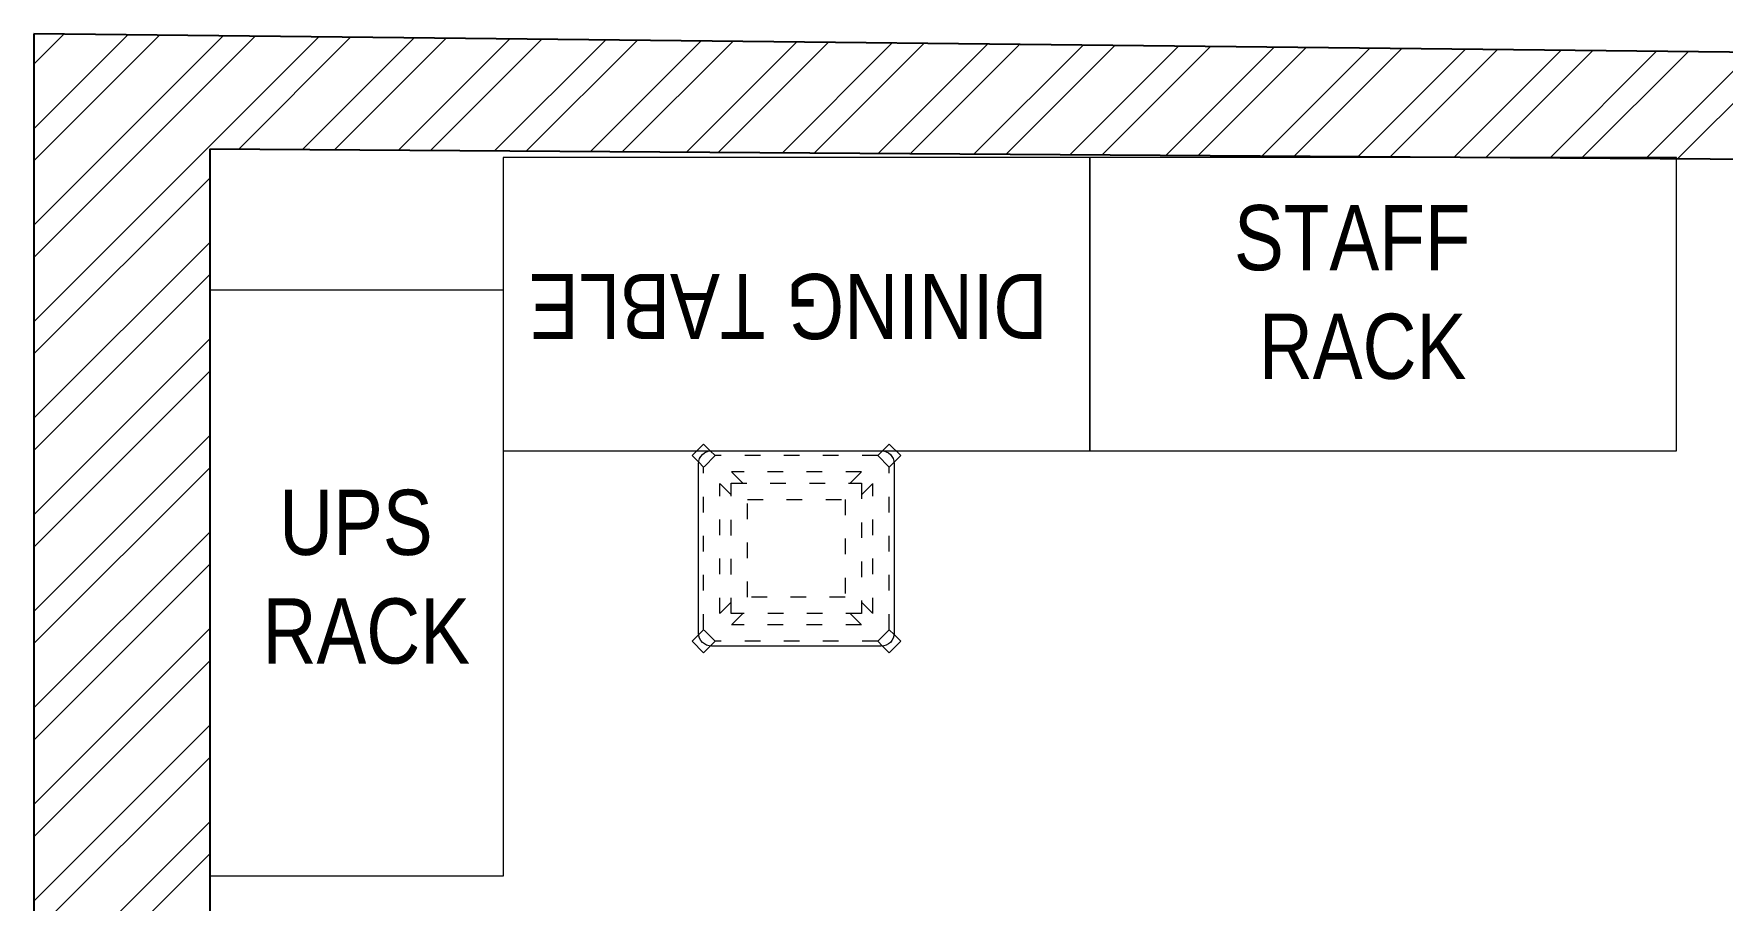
# Model space of a CAD drawing. Header units: millimetres. Extents: x 1639920 to 1645630, y 392778 to 410192.
# Drawn here: x 1639920 to 1642510, y 408863 to 410192 of the extents above; entities that cross this region are included whole.
import ezdxf

# ---------------------------------------------------------------- set-up
doc = ezdxf.new("R2010")
doc.units = ezdxf.units.MM
doc.header["$LTSCALE"] = 40
doc.linetypes.add('a_p6_plan_L18$0$HIDDEN', pattern=[0.375, 0.25, -0.125])
doc.linetypes.add('ACAD_ISO03W100', pattern=[30, 12, -18])
doc.layers.add('A-WALL', color=1, linetype='Continuous')
for name, color, linetype, lineweight in [('LENS-DIM', 252, 'Continuous', 5), ('LENS-TEXT', 31, 'Continuous', 5), ('LK-FF&E WALL', 1, 'Continuous', 9), ('LN-ELEVATION-1', 81, 'Continuous', 13), ('LN-ELEVATION-3', 125, 'a_p6_plan_L18$0$HIDDEN', 18), ('LN-ELEVATION-5', 167, 'Continuous', 5), ('LN-HATCH', 251, 'Continuous', 0)]:
    doc.layers.add(name, color=color, linetype=linetype, lineweight=lineweight)
doc.styles.add('LK TXT', font='Gill Sans MT Condensed Regular.ttf')

# ---------------------------------------------------------------- blocks, each defined once
blk = doc.blocks.new('A$Cac3a86fe')
at = {"layer": 'LN-HATCH'}
h = blk.add_hatch(dxfattribs=at)
h.set_pattern_fill('ANSI32', color=256, scale=11, angle=180)
h.set_pattern_definition([(225, (-5459273.487505155, -45952.8451318189), (74.08711299882052, -74.08711299882054), []), (225, (-5459322.878935154, -45952.8451318189), (74.08711299882052, -74.08711299882054), [])])
h.paths.add_polyline_path([(110.0000009536743, 3415), (5200.000000953673, 3381.524511903525), (5200.000000953673, 2768.056165769696), (5360.000000953673, 2768.056165769696), (5360.000000953673, 3531.810920476914), (-160, 3592.235328018666), (-160, -1415), (0, -1415), (0, 1415), (110.0000009536743, 1415)])
h.paths.add_polyline_path([(5360.000000953673, 2468.056165769696), (5200.000000953673, 2468.056165769696), (5200.000000953673, 1630.935758143663), (3414, 1630.935758143663), (3414, 1470.935758158564), (5200.000000953673, 1470.935758158564), (5200.000000953673, -10826.47548809647), (5360.000000953673, -10826.47548809647)])
h.paths.add_polyline_path([(3218.000000953674, 2612.468982800841), (3064.000000953674, 2612.468982800841), (3064.000000953674, 1800.935758158565), (3218.000000953674, 1800.935758158565)], flags=17)
h.paths.add_polyline_path([(0, -1822), (-160, -1822), (-160, -4592), (0, -4592)])
h.paths.add_polyline_path([(0, -5002), (-160, -5002), (-160, -7772), (0, -7772)])
h.paths.add_polyline_path([(0, -8182), (-160, -8182), (-160, -11042), (0, -11042), (0, -10962)])
h.paths.add_polyline_path([(0, -11452), (-160, -11452), (-160, -13042), (-160, -13822), (0, -13813.99931316078), (0, -13042)])
at = {"layer": 'A-WALL'}
for p, q in [((-160, 3592.235328018666), (-160, -13042)), ((5360.000000953673, 3531.810920476914), (-160, 3592.235328018666)), ((5200.000000953673, 3381.524511903525), (110.0000009536743, 3415)), ((110.0000009536743, 3415), (110.0000009536743, 1415))]:
    blk.add_line(p, q, dxfattribs=at)
blk = doc.blocks.new('Stool')
at = {"layer": 'LN-ELEVATION-1', "ltscale": 0.5}
blk.add_lwpolyline([(-130, 300), (130, 300, -0.4142135623730951), (150, 280), (150, 20, -0.4142135623730951), (130, 0), (-130, 0, -0.4142135623730951), (-150, 20), (-150, 280, -0.4142135623730951)], format="xyb", close=True, dxfattribs=at)
at = {"layer": 'LN-ELEVATION-3', "linetype": 'ACAD_ISO03W100', "ltscale": 0.05}
for p, q in [((-82.3223304701969, 250), (-124.6966991401277, 292.374368671095)), ((-124.696699141059, 292.3743686703965), (124.6966991401277, 292.374368671095)), ((82.3223304701969, 250), (124.6966991401277, 292.374368671095)), ((-100, 232.3223304701969), (-142.3743686703965, 274.6966991415247)), ((-142.3743686708621, 274.6966991410591), (-142.3743686708621, 25.30330085894093)), ((-99.69669914059341, 267.3743686703965), (99.69669913966207, 267.374368671095)), ((100, 232.3223304701969), (142.3743686703965, 274.6966991415247)), ((142.3743686708621, 274.6966991410591), (142.3743686708621, 25.30330085894093)), ((-117.3743686703965, 249.6966991408263), (-117.3743686703965, 50.30330085847527)), ((117.3743686703965, 249.6966991408263), (117.3743686703965, 50.30330085847527)), ((-100, 67.67766952980308), (-142.3743686703965, 25.30330085847527)), ((100, 67.67766952980308), (142.3743686703965, 25.30330085847527)), ((-82.3223304701969, 50), (-124.6966991401277, 7.625631328905)), ((-99.69669914059341, 32.62563132960349), (99.69669913966207, 32.625631328905)), ((82.3223304701969, 50), (124.6966991401277, 7.625631328905)), ((-124.696699141059, 7.625631329603492), (124.6966991401277, 7.625631328905))]:
    blk.add_line(p, q, dxfattribs=at)
for points in [[(-132.2008663183078, 299.8785358476453), (-124.696699141059, 292.3743686703965), (-142.3743686708621, 274.6966991410591), (-149.8785358476452, 282.200866318075)], [(132.2008663183078, 299.8785358476453), (124.696699141059, 292.3743686703965), (142.3743686708621, 274.6966991410591), (149.8785358476452, 282.200866318075)], [(-132.2008663183078, 0.1214641523547471), (-124.696699141059, 7.625631329603492), (-142.3743686708621, 25.30330085894093), (-149.8785358476452, 17.79913368192501)], [(132.2008663183078, 0.1214641523547471), (124.696699141059, 7.625631329603492), (142.3743686708621, 25.30330085894093), (149.8785358476452, 17.79913368192501)]]:
    blk.add_lwpolyline(points, dxfattribs=at)
for points in [[(-100, 250), (100, 250), (100, 50), (-100, 50)], [(-75, 225), (75, 225), (75, 75), (-75, 75)]]:
    blk.add_lwpolyline(points, close=True, dxfattribs=at)
at = {"layer": 'LN-ELEVATION-5', "ltscale": 0.5}
for points in [[(-149.8785358476452, 282.200866318075), (-160.0520382001995, 292.3743686706293), (-142.3743686708621, 310.0520381999668), (-132.2008663183078, 299.8785358478782)], [(149.8785358476452, 282.200866318075), (160.0520382001995, 292.3743686706293), (142.3743686708621, 310.0520381999668), (132.2008663183078, 299.8785358478782)], [(-149.8785358476452, 17.79913368192501), (-160.0520382001995, 7.625631329370661), (-142.3743686708621, -10.05203819996677), (-132.2008663183078, 0.1214641521219164)], [(149.8785358476452, 17.79913368192501), (160.0520382001995, 7.625631329370661), (142.3743686708621, -10.05203819996677), (132.2008663183078, 0.1214641521219164)]]:
    blk.add_lwpolyline(points, dxfattribs=at)

msp = doc.modelspace()

# ---------------------------------------------------------------- linework, layer by layer
at = {"layer": 'LK-FF&E WALL'}
for points in [[(1641539.927689415, 410002.5427076093), (1640639.927689415, 410002.5427076093), (1640639.927689415, 409552.5427076093), (1641539.927689415, 409552.5427076093)], [(1642439.927689415, 410002.5427076093), (1641539.927689415, 410002.5427076093), (1641539.927689415, 409552.5427076093), (1642439.927689415, 409552.5427076093)], [(1640189.927689415, 408899.4693009126), (1640189.927689415, 409799.4693009128), (1640639.927689415, 409799.4693009128), (1640639.927689415, 408899.4693009126)]]:
    msp.add_lwpolyline(points, close=True, dxfattribs=at)

# ---------------------------------------------------------------- block references
at = {"layer": 'LENS-DIM', "color": 3}
msp.add_blockref('A$Cac3a86fe', (1640079.927688462, 406600.1337633244), dxfattribs=at)
at = {"layer": 'LK-FF&E WALL', "rotation": 180}
msp.add_blockref('Stool', (1641089.927689415, 409552.5427076093), dxfattribs=at)

# ---------------------------------------------------------------- texts
at = {"layer": 'LENS-TEXT', "color": 0, "linetype": 'Continuous', "ltscale": 3, "char_height": 100, "attachment_point": 5, "style": 'LK TXT'}
for s, insert in [('STAFF\\P RACK', (1641942.678759713, 409795.4065527306)), ('UPS\\P RACK', (1640414.159171244, 409358.4975183918))]:
    msp.add_mtext_dynamic_manual_height_columns(s, width=1099.486866972408, gutter_width=0.9999999999999992, heights=[0], dxfattribs=dict(at, insert=insert))
at = {"layer": 'LENS-TEXT', "color": 0, "linetype": 'Continuous', "ltscale": 3, "insert": (1641077.359571081, 409774.5328608465), "char_height": 100, "attachment_point": 5, "rotation": 179.99999999999991, "style": 'LK TXT'}
msp.add_mtext_dynamic_manual_height_columns('DINING TABLE', width=783.9636358173434, gutter_width=0.9999999999999992, heights=[0], dxfattribs=at)

doc.saveas('drawing.dxf')
